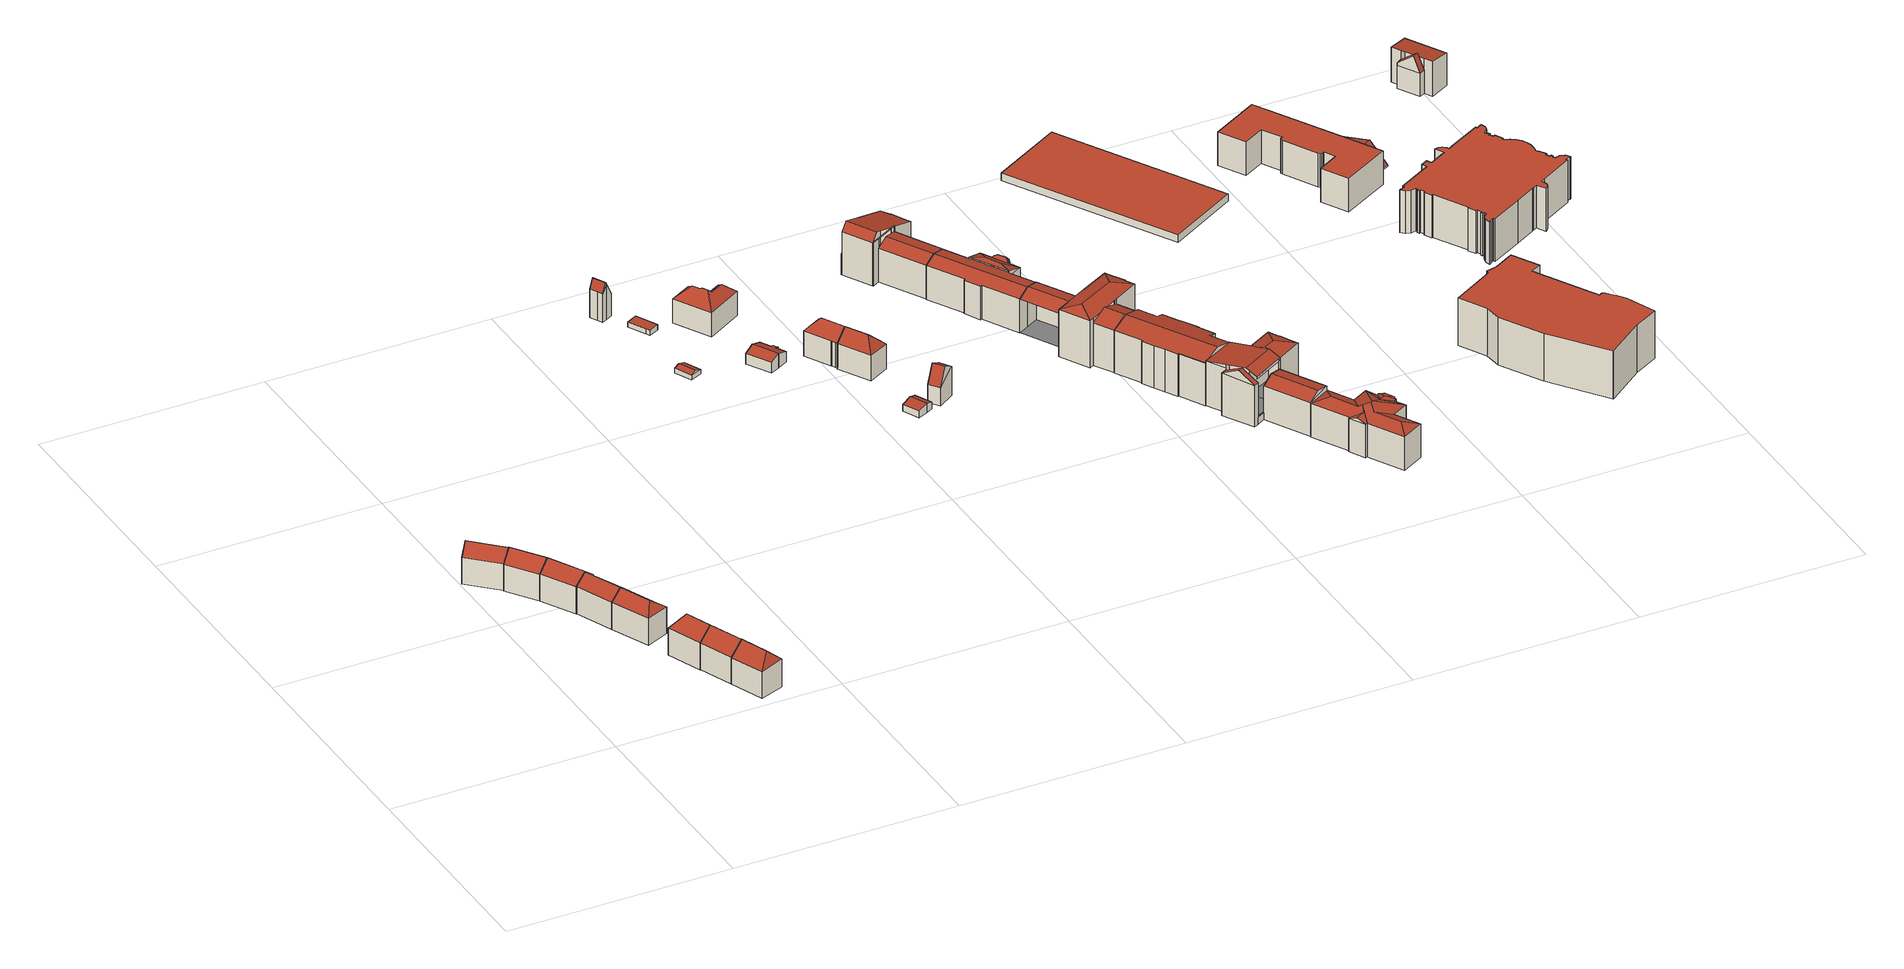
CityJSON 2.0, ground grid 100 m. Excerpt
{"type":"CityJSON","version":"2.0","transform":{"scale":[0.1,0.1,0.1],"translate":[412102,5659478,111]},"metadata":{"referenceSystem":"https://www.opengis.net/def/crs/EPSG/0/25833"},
"CityObjects":{
"building1":{"type":"Building","attributes":{"Dachtyp_tdc":"tdcGableRoof","Gemeindeschluessel":14612000,"Dachneigung":38.07,"QualitaetDacherkennung":66,"Geometrietyp2DReferenz":"3000","measuredHeight":16.8,"function":"31001_9998","roofType":"3100"},"geometry":[{"type":"Solid","lod":"2","boundaries":[[[[0,1,2,3]],[[1,4,5,2]],[[4,6,7,5]],[[6,8,9,7]],[[8,10,11,9]],[[10,12,13,11]],[[12,14,15,13]],[[14,0,3,15]],[[10,8,6,4,1,0]],[[0,14,12,10]],[[3,2,5,7,9,11,13,15]]]],"semantics":{"surfaces":[{"type":"WallSurface"},{"type":"RoofSurface"},{"type":"GroundSurface"}],"values":[[0,0,0,0,0,0,0,0,1,1,2]]}}]},
"building2":{"type":"Building","attributes":{"Dachtyp_tdc":"tdcFreeFormRoof","Gemeindeschluessel":14612000,"Dachneigung":38.39,"QualitaetDacherkennung":64,"Geometrietyp2DReferenz":"3000","measuredHeight":16.84,"function":"31001_9998","roofType":"5000"},"geometry":[{"type":"Solid","lod":"2","boundaries":[[[[16,17,18,19]],[[17,20,21,18]],[[20,22,23,21]],[[22,24,25,23]],[[24,26,27,25]],[[26,16,19,27]],[[26,28,29,16]],[[28,24,22,20,17,29]],[[17,16,29]],[[26,24,28]],[[19,18,21,23,25,27]]]],"semantics":{"surfaces":[{"type":"WallSurface"},{"type":"RoofSurface"},{"type":"GroundSurface"}],"values":[[0,0,0,0,0,0,1,1,0,0,2]]}}]},
"building3":{"type":"Building","attributes":{"Dachtyp_tdc":"tdcGableRoof","Gemeindeschluessel":14612000,"Dachneigung":37.03,"QualitaetDacherkennung":70,"Geometrietyp2DReferenz":"3000","measuredHeight":16.78,"function":"31001_9998","roofType":"3100"},"geometry":[{"type":"Solid","lod":"2","boundaries":[[[[30,24,25,31]],[[24,32,33,25]],[[32,34,35,33]],[[34,36,37,35]],[[36,38,39,37]],[[38,40,27,39]],[[40,30,31,27]],[[36,34,32,24,30]],[[30,40,38,36]],[[31,25,33,35,37,39,27]]]],"semantics":{"surfaces":[{"type":"WallSurface"},{"type":"RoofSurface"},{"type":"GroundSurface"}],"values":[[0,0,0,0,0,0,0,1,1,2]]}}]},
"building4":{"type":"Building","attributes":{"Dachtyp_tdc":"tdcGableRoof","Gemeindeschluessel":14612000,"Dachneigung":37.85,"QualitaetDacherkennung":76,"Geometrietyp2DReferenz":"3000","measuredHeight":16.78,"function":"31001_9998","roofType":"3100"},"geometry":[{"type":"Solid","lod":"2","boundaries":[[[[41,42,43,44]],[[42,45,46,43]],[[45,47,48,46]],[[47,49,50,48]],[[49,51,52,50]],[[51,53,54,52]],[[53,41,44,54]],[[49,47,45,42,41]],[[41,53,51,49]],[[44,43,46,48,50,52,54]]]],"semantics":{"surfaces":[{"type":"WallSurface"},{"type":"RoofSurface"},{"type":"GroundSurface"}],"values":[[0,0,0,0,0,0,0,1,1,2]]}}]},
"building5":{"type":"Building","attributes":{"Dachtyp_tdc":"tdcHipAndGableRoof","Gemeindeschluessel":14612000,"Dachneigung":38.3,"QualitaetDacherkennung":73,"Geometrietyp2DReferenz":"3000","measuredHeight":16.8,"function":"31001_9998","roofType":"5000"},"geometry":[{"type":"Solid","lod":"2","boundaries":[[[[47,55,56,48]],[[55,57,58,56]],[[57,59,60,58]],[[59,61,52,60]],[[61,62,63,52]],[[62,47,48,63]],[[59,57,64]],[[57,55,47,62,64]],[[62,61,59,64]],[[48,56,58,60,52,63]]]],"semantics":{"surfaces":[{"type":"WallSurface"},{"type":"RoofSurface"},{"type":"GroundSurface"}],"values":[[0,0,0,0,0,0,1,1,1,2]]}}]},
"building6":{"type":"Building","attributes":{"Dachtyp_tdc":"tdcHipAndGableRoof","Gemeindeschluessel":14612000,"Dachneigung":41.56,"QualitaetDacherkennung":77,"Geometrietyp2DReferenz":"3000","measuredHeight":17.99,"function":"31001_9998","roofType":"5000"},"geometry":[{"type":"Solid","lod":"2","boundaries":[[[[65,66,67,68]],[[66,69,70,67]],[[69,71,72,70]],[[71,65,68,72]],[[69,66,73]],[[65,71,74]],[[66,65,74,73]],[[71,69,73,74]],[[68,67,70,72]]]],"semantics":{"surfaces":[{"type":"WallSurface"},{"type":"RoofSurface"},{"type":"GroundSurface"}],"values":[[0,0,0,0,1,0,1,1,2]]}}]},
"building7":{"type":"Building","attributes":{"Dachtyp_tdc":"tdcFreeFormRoof","Gemeindeschluessel":14612000,"Dachneigung":41.28,"QualitaetDacherkennung":80,"Geometrietyp2DReferenz":"3000","measuredHeight":17.84,"function":"31001_9998","roofType":"5000"},"geometry":[{"type":"Solid","lod":"2","boundaries":[[[[75,65,76,77]],[[65,78,79,76]],[[78,80,81,79]],[[80,82,83,81]],[[82,84,85,83]],[[84,86,87,85]],[[86,75,77,87]],[[88,86,84,82,80,78,89]],[[75,88,89,65]],[[78,65,89]],[[75,86,88]],[[77,76,79,81,83,85,87]]]],"semantics":{"surfaces":[{"type":"WallSurface"},{"type":"RoofSurface"},{"type":"GroundSurface"}],"values":[[0,0,0,0,0,0,0,1,1,0,0,2]]}}]},
"building8":{"type":"Building","attributes":{"Dachtyp_tdc":"tdcHipAndGableRoof","Gemeindeschluessel":14612000,"Dachneigung":42.47,"QualitaetDacherkennung":83,"Geometrietyp2DReferenz":"3000","measuredHeight":17.9,"function":"31001_9998","roofType":"5000"},"geometry":[{"type":"Solid","lod":"2","boundaries":[[[[90,91,92,87]],[[91,93,94,92]],[[93,95,77,94]],[[95,90,87,77]],[[93,91,96]],[[90,95,97]],[[91,90,97,96]],[[95,93,96,97]],[[87,92,94,77]]]],"semantics":{"surfaces":[{"type":"WallSurface"},{"type":"RoofSurface"},{"type":"GroundSurface"}],"values":[[0,0,0,0,1,0,1,1,2]]}}]},
"building9":{"type":"Building","attributes":{"Dachtyp_tdc":"tdcGableRoof","Gemeindeschluessel":14612000,"Dachneigung":18.82,"QualitaetDacherkennung":60,"Geometrietyp2DReferenz":"3000","measuredHeight":3.05,"function":"31001_9998","roofType":"3100"},"geometry":[{"type":"Solid","lod":"2","boundaries":[[[[98,99,100,101]],[[99,102,103,100]],[[102,104,105,103]],[[104,98,101,105]],[[102,99,106]],[[98,104,107]],[[99,98,107,106]],[[104,102,106,107]],[[101,100,103,105]]]],"semantics":{"surfaces":[{"type":"WallSurface"},{"type":"RoofSurface"},{"type":"GroundSurface"}],"values":[[0,0,0,0,0,0,1,1,2]]}}]},
"building10":{"type":"Building","attributes":{"Dachtyp_tdc":"tdcFreeFormRoof","Gemeindeschluessel":14612000,"Dachneigung":61.51,"QualitaetDacherkennung":2,"Geometrietyp2DReferenz":"3000","measuredHeight":17.49,"function":"31001_9998","roofType":"5000"},"geometry":[{"type":"Solid","lod":"2","boundaries":[[[[108,109,110,111]],[[109,112,113,110]],[[112,114,115,113]],[[114,116,117,115]],[[116,118,119,117]],[[118,120,121,119]],[[120,108,111,121]],[[120,118,116,114,122,123]],[[109,108,123,122,112]],[[114,112,122]],[[108,120,123]],[[111,110,113,115,117,119,121]]]],"semantics":{"surfaces":[{"type":"WallSurface"},{"type":"RoofSurface"},{"type":"GroundSurface"}],"values":[[0,0,0,0,0,0,0,1,1,0,0,2]]}}]},
"building11":{"type":"Building","attributes":{"Dachtyp_tdc":"tdcPolyFlatRoof","Gemeindeschluessel":14612000,"Dachneigung":2.69,"QualitaetDacherkennung":69,"Geometrietyp2DReferenz":"3000","measuredHeight":2.58,"function":"31001_9998","roofType":"2100"},"geometry":[{"type":"Solid","lod":"2","boundaries":[[[[124,125,126,127]],[[125,128,129,126]],[[128,130,131,129]],[[128,125,124,132,130]],[[131,133,127,126,129]],[[130,132,133,131]],[[132,124,127,133]]]],"semantics":{"surfaces":[{"type":"WallSurface"},{"type":"RoofSurface"},{"type":"GroundSurface"}],"values":[[0,0,0,1,2,0,0]]}}]},
"building12":{"type":"Building","attributes":{"Dachtyp_tdc":"tdcGableRoof","Gemeindeschluessel":14612000,"Dachneigung":19.4,"QualitaetDacherkennung":82,"Geometrietyp2DReferenz":"3000","measuredHeight":6.68,"function":"31001_9998","roofType":"3100"},"geometry":[{"type":"Solid","lod":"2","boundaries":[[[[134,135,136,137]],[[135,138,139,136]],[[138,140,141,139]],[[140,142,143,141]],[[142,144,145,143]],[[144,146,147,145]],[[146,148,149,147]],[[148,150,151,149]],[[150,152,153,151]],[[152,154,155,153]],[[154,156,157,155]],[[156,158,159,157]],[[158,134,137,159]],[[154,152,150,148]],[[148,146,144,142,140,138,135,134,158,156,154]],[[137,136,139,141,143,145,147,149,151,153,155,157,159]]]],"semantics":{"surfaces":[{"type":"WallSurface"},{"type":"RoofSurface"},{"type":"GroundSurface"}],"values":[[0,0,0,0,0,0,0,0,0,0,0,0,0,1,1,2]]}}]},
"building13":{"type":"Building","attributes":{"Dachtyp_tdc":"tdcFreeFormRoof","Gemeindeschluessel":14612000,"Dachneigung":42.94,"QualitaetDacherkennung":47,"Geometrietyp2DReferenz":"3000","measuredHeight":16.67,"function":"31001_9998","roofType":"5000"},"geometry":[{"type":"Solid","lod":"2","boundaries":[[[[160,161,162,163]],[[161,164,165,162]],[[164,166,167,165]],[[166,168,169,167]],[[170,171,172,173,166,164]],[[174,175,170,164,161]],[[174,161,160]],[[176,174,160]],[[177,174,176]],[[174,177,175]],[[171,170,175,177,178]],[[172,171,178,179]],[[173,172,179,168]],[[173,168,166]],[[169,180,181,182,183,163,162,165,167]],[[168,179,180,169]],[[179,178,181,180]],[[178,177,182,181]],[[177,176,183,182]],[[176,160,163,183]]]],"semantics":{"surfaces":[{"type":"WallSurface"},{"type":"RoofSurface"},{"type":"GroundSurface"}],"values":[[0,0,0,0,1,1,1,1,1,1,1,1,1,1,2,0,0,0,0,0]]}}]},
"building14":{"type":"Building","attributes":{"Dachtyp_tdc":"tdcHipAndGableRoof","Gemeindeschluessel":14612000,"Dachneigung":43.86,"QualitaetDacherkennung":82,"Geometrietyp2DReferenz":"3000","measuredHeight":16.64,"function":"31001_9998","roofType":"5000"},"geometry":[{"type":"Solid","lod":"2","boundaries":[[[[184,185,186,187]],[[185,188,189,186]],[[188,190,191,189]],[[190,192,193,191]],[[192,194,195,193]],[[194,196,197,195]],[[196,198,199,197]],[[198,200,201,199]],[[200,202,203,201]],[[202,204,205,203]],[[204,206,207,205]],[[206,208,209,207]],[[208,184,187,209]],[[204,202,210]],[[202,200,198,196,194,192,210]],[[192,190,188,185,184,208,206,204,210]],[[187,186,189,191,193,195,197,199,201,203,205,207,209]]]],"semantics":{"surfaces":[{"type":"WallSurface"},{"type":"RoofSurface"},{"type":"GroundSurface"}],"values":[[0,0,0,0,0,0,0,0,0,0,0,0,0,1,1,1,2]]}}]},
"building15":{"type":"Building","attributes":{"Dachtyp_tdc":"tdcGableRoof","Gemeindeschluessel":14612000,"Dachneigung":11.48,"QualitaetDacherkennung":27,"Geometrietyp2DReferenz":"3000","measuredHeight":4.12,"function":"31001_9998","roofType":"3100"},"geometry":[{"type":"Solid","lod":"2","boundaries":[[[[211,212,213,214]],[[212,215,216,213]],[[215,217,218,216]],[[217,219,220,218]],[[219,221,222,220]],[[221,223,224,222]],[[223,211,214,224]],[[219,217,215,212]],[[212,211,223,221,219]],[[214,213,216,218,220,222,224]]]],"semantics":{"surfaces":[{"type":"WallSurface"},{"type":"RoofSurface"},{"type":"GroundSurface"}],"values":[[0,0,0,0,0,0,0,1,1,2]]}}]},
"building16":{"type":"Building","attributes":{"Dachtyp_tdc":"tdcFreeFormRoof","Gemeindeschluessel":14612000,"Dachneigung":44.28,"QualitaetDacherkennung":82,"Geometrietyp2DReferenz":"3000","measuredHeight":16.99,"function":"31001_9998","roofType":"5000"},"geometry":[{"type":"Solid","lod":"2","boundaries":[[[[225,226,227,228]],[[226,229,230,227]],[[229,231,232,230]],[[231,194,233,232]],[[194,234,235,233]],[[234,236,237,235]],[[236,238,239,237]],[[238,240,241,239]],[[240,225,228,241]],[[229,242,243,231]],[[226,225,240,238,236,234,243,242]],[[231,243,234,194]],[[229,226,242]],[[228,227,230,232,233,235,237,239,241]]]],"semantics":{"surfaces":[{"type":"WallSurface"},{"type":"RoofSurface"},{"type":"GroundSurface"}],"values":[[0,0,0,0,0,0,0,0,0,1,1,1,0,2]]}}]},
"building17":{"type":"Building","attributes":{"Dachtyp_tdc":"tdcGableRoof","Gemeindeschluessel":14612000,"Dachneigung":66.26,"QualitaetDacherkennung":3,"Geometrietyp2DReferenz":"3000","measuredHeight":16.38,"function":"31001_9998","roofType":"3100"},"geometry":[{"type":"Solid","lod":"2","boundaries":[[[[244,245,246,247]],[[245,248,249,246]],[[248,250,251,249]],[[250,244,247,251]],[[248,245,252]],[[244,250,253]],[[245,244,253,252]],[[250,248,252,253]],[[247,246,249,251]]]],"semantics":{"surfaces":[{"type":"WallSurface"},{"type":"RoofSurface"},{"type":"GroundSurface"}],"values":[[0,0,0,0,0,0,1,1,2]]}}]},
"building18":{"type":"Building","attributes":{"Gemeindeschluessel":14612000,"Geometrietyp2DReferenz":"3000","function":"31001_9998","roofType":"9999"},"children":["building18-1","building18-2","building18-3","building18-4"]},
"building18-1":{"type":"BuildingPart","attributes":{"Dachtyp_tdc":"tdcGableRoof","Dachneigung":10.12,"QualitaetDacherkennung":74,"Geometrietyp2DReferenz":"3000","measuredHeight":18.39,"roofType":"3100"},"parents":["building18"],"geometry":[{"type":"MultiSurface","lod":"2","boundaries":[[[254,255,256,257]],[[255,258,259,256]],[[258,260,261,259]],[[258,255,262]],[[255,254,263,262]],[[260,258,262,263]],[[257,256,259,261]]],"semantics":{"surfaces":[{"type":"WallSurface"},{"type":"RoofSurface"},{"type":"GroundSurface"}],"values":[0,0,0,0,1,1,2]}}]},
"building18-2":{"type":"BuildingPart","attributes":{"Dachtyp_tdc":"tdcPolyFlatRoof","Dachneigung":0,"QualitaetDacherkennung":6,"Geometrietyp2DReferenz":"3000","measuredHeight":19.98,"roofType":"1000"},"parents":["building18"],"geometry":[{"type":"MultiSurface","lod":"2","boundaries":[[[264,265,254,257,266,267]],[[268,269,270,261,260]],[[269,271,272,273,270]],[[271,269,268,265,264,274,275,276]],[[266,257,261,270,273,277]]],"semantics":{"surfaces":[{"type":"WallSurface"},{"type":"RoofSurface"},{"type":"GroundSurface"}],"values":[0,0,0,1,2]}}]},
"building18-3":{"type":"BuildingPart","attributes":{"Dachtyp_tdc":"tdcGableRoof","Dachneigung":18.02,"QualitaetDacherkennung":17,"Geometrietyp2DReferenz":"3000","measuredHeight":23.43,"roofType":"3100"},"parents":["building18"],"geometry":[{"type":"MultiSurface","lod":"2","boundaries":[[[278,279,280,281,282]],[[279,283,284,280]],[[283,285,286,284]],[[285,287,288,286]],[[287,289,290,288]],[[289,291,292,290]],[[291,267,266,292]],[[272,293,294,295,273]],[[296,274,267,291,289,287,285,283,279,278,297]],[[297,293,272,276,296]],[[298,281,280,284,286,288,290,292,266,277,273,295]]],"semantics":{"surfaces":[{"type":"WallSurface"},{"type":"RoofSurface"},{"type":"GroundSurface"}],"values":[0,0,0,0,0,0,0,0,1,1,2]}}]},
"building18-4":{"type":"BuildingPart","attributes":{"Dachtyp_tdc":"tdcGableRoof","Dachneigung":30.24,"QualitaetDacherkennung":1,"Geometrietyp2DReferenz":"3000","measuredHeight":13.26,"roofType":"3100"},"parents":["building18"],"geometry":[{"type":"MultiSurface","lod":"2","boundaries":[[[294,299,300,295]],[[299,301,302,300]],[[301,282,281,302]],[[301,299,303]],[[299,294,304,305,303]],[[282,301,303,305]],[[295,300,302,281,298]]],"semantics":{"surfaces":[{"type":"WallSurface"},{"type":"RoofSurface"},{"type":"GroundSurface"}],"values":[0,0,0,0,1,1,2]}}]},
"building19":{"type":"Building","attributes":{"Gemeindeschluessel":14612000,"Geometrietyp2DReferenz":"3000","function":"31001_9998","roofType":"9999"},"children":["building19-1","building19-2","building19-3"]},
"building19-1":{"type":"BuildingPart","attributes":{"Dachtyp_tdc":"tdcFreeFormRoof","Dachneigung":47.97,"QualitaetDacherkennung":34,"Geometrietyp2DReferenz":"3000","measuredHeight":16.93,"roofType":"5000"},"parents":["building19"],"geometry":[{"type":"MultiSurface","lod":"2","boundaries":[[[306,307,308,309]],[[307,310,311,308]],[[310,312,313,311]],[[312,314,315,313]],[[314,316,317,315]],[[318,316,314]],[[319,318,314,312]],[[320,319,312,310]],[[321,320,310,307]],[[321,307,306]],[[318,319,320,321,306,316]],[[309,308,311,313,315,317]]],"semantics":{"surfaces":[{"type":"WallSurface"},{"type":"RoofSurface"},{"type":"GroundSurface"}],"values":[0,0,0,0,0,1,1,1,1,1,1,2]}}]},
"building19-2":{"type":"BuildingPart","attributes":{"Dachtyp_tdc":"tdcHipRoof","Dachneigung":27.82,"QualitaetDacherkennung":40,"Geometrietyp2DReferenz":"3000","measuredHeight":18.55,"roofType":"3200"},"parents":["building19"],"geometry":[{"type":"MultiSurface","lod":"2","boundaries":[[[322,317,316]],[[322,323,324,317]],[[323,325,326,324]],[[327,328,329,330]],[[328,331,309,329]],[[331,306,309]],[[332,323,333]],[[328,334,335]],[[331,328,335,333,323,322]],[[334,332,333,335]],[[327,336,334,328]],[[323,332,337,325]],[[317,324,326,330,329,309]]],"semantics":{"surfaces":[{"type":"WallSurface"},{"type":"RoofSurface"},{"type":"GroundSurface"}],"values":[0,0,0,0,0,0,1,1,1,1,0,0,2]}}]},
"building19-3":{"type":"BuildingPart","attributes":{"Dachtyp_tdc":"tdcGableRoof","Dachneigung":27.72,"QualitaetDacherkennung":65,"Geometrietyp2DReferenz":"3000","measuredHeight":18.53,"roofType":"3100"},"parents":["building19"],"geometry":[{"type":"MultiSurface","lod":"2","boundaries":[[[338,339,340,341]],[[339,342,343,340]],[[342,258,344,343]],[[258,345,346,344]],[[345,347,348,346]],[[347,336,330,348]],[[336,327,330]],[[337,349,350,326,325]],[[349,351,352,350]],[[351,353,354,352]],[[353,355,356,354]],[[355,357,358,356]],[[357,338,341,358]],[[353,351,349,337,336,347,345]],[[345,258,342,339,338,357,355,353]],[[341,340,343,344,346,348,330,326,350,352,354,356,358]]],"semantics":{"surfaces":[{"type":"WallSurface"},{"type":"RoofSurface"},{"type":"GroundSurface"}],"values":[0,0,0,0,0,0,0,0,0,0,0,0,0,1,1,2]}}]},
"building20":{"type":"Building","attributes":{"Gemeindeschluessel":14612000,"Geometrietyp2DReferenz":"3000","function":"31001_9998","roofType":"9999"},"children":["building20-1","building20-2","building20-3"]},
"building20-1":{"type":"BuildingPart","attributes":{"Dachtyp_tdc":"tdcGableRoof","Dachneigung":20.47,"QualitaetDacherkennung":88,"Geometrietyp2DReferenz":"3000","measuredHeight":22.76,"roofType":"3100"},"parents":["building20"],"geometry":[{"type":"MultiSurface","lod":"2","boundaries":[[[359,360,361,362]],[[360,363,364,361]],[[363,365,366,364]],[[363,360,367]],[[360,359,368,369,367]],[[365,363,367,369,370]],[[362,361,364,366]]],"semantics":{"surfaces":[{"type":"WallSurface"},{"type":"RoofSurface"},{"type":"GroundSurface"}],"values":[0,0,0,0,1,1,2]}}]},
"building20-2":{"type":"BuildingPart","attributes":{"Dachtyp_tdc":"tdcGableRoof","Dachneigung":10.03,"QualitaetDacherkennung":74,"Geometrietyp2DReferenz":"3000","measuredHeight":18.45,"roofType":"3100"},"parents":["building20"],"geometry":[{"type":"MultiSurface","lod":"2","boundaries":[[[371,372,373,374]],[[355,371,374,375]],[[371,355,376]],[[372,371,376,377]],[[355,378,377,376]],[[374,373,379,375]]],"semantics":{"surfaces":[{"type":"WallSurface"},{"type":"RoofSurface"},{"type":"GroundSurface"}],"values":[0,0,0,1,1,2]}}]},
"building20-3":{"type":"BuildingPart","attributes":{"Dachtyp_tdc":"tdcHipRoof","Dachneigung":18.83,"QualitaetDacherkennung":39,"Geometrietyp2DReferenz":"3000","measuredHeight":24.54,"roofType":"3200"},"parents":["building20"],"geometry":[{"type":"MultiSurface","lod":"2","boundaries":[[[380,381,382,373,372]],[[381,383,384,382]],[[383,385,386,384]],[[385,387,388,386]],[[387,389,390,388]],[[389,391,392,390]],[[391,393,394,392]],[[393,395,396,394]],[[395,397,359,362,396]],[[398,366,365]],[[398,399,400,366]],[[399,401,402,400]],[[401,403,379,402]],[[403,378,379]],[[401,399,404]],[[393,391,389,387,385,383,405]],[[399,398,370,368,397,395,393,405,404]],[[383,381,380,403,401,404,405]],[[373,382,384,386,388,390,392,394,396,362,366,400,402,379]]],"semantics":{"surfaces":[{"type":"WallSurface"},{"type":"RoofSurface"},{"type":"GroundSurface"}],"values":[0,0,0,0,0,0,0,0,0,0,0,0,0,0,1,1,1,1,2]}}]},
"building21":{"type":"Building","attributes":{"Dachtyp_tdc":"tdcFreeFormRoof","Gemeindeschluessel":14612000,"Dachneigung":14.56,"QualitaetDacherkennung":50,"Geometrietyp2DReferenz":"3000","measuredHeight":22.77,"function":"31001_9998","roofType":"5000"},"geometry":[{"type":"Solid","lod":"2","boundaries":[[[[406,407,408,409]],[[407,410,411,408]],[[410,412,413,411]],[[412,414,415,413]],[[414,416,417,415]],[[416,418,419,417]],[[418,420,421,419]],[[420,422,423,421]],[[422,424,425,423]],[[424,426,427,425]],[[426,428,429,427]],[[428,430,431,429]],[[430,432,433,431]],[[432,434,435,433]],[[434,436,437,435]],[[436,438,439,437]],[[438,440,441,439]],[[440,442,443,441]],[[442,360,444,443]],[[360,406,409,444]],[[445,363,446,438,436,434,432,447,448,449]],[[449,450,451,452,453,418,416,414,412,454,455,456,457,445]],[[442,363,445,457,360]],[[360,457,456,406]],[[406,456,455,407]],[[407,455,454,410]],[[410,454,412]],[[418,453,420]],[[420,453,452,422]],[[422,452,451,424]],[[424,451,450,426]],[[426,450,449,448,428]],[[428,448,447,430]],[[430,447,432]],[[440,446,363,442]],[[438,446,440]],[[409,408,411,413,415,417,419,421,423,425,427,429,431,433,435,437,439,441,443,444]]]],"semantics":{"surfaces":[{"type":"WallSurface"},{"type":"RoofSurface"},{"type":"GroundSurface"}],"values":[[0,0,0,0,0,0,0,0,0,0,0,0,0,0,0,0,0,0,0,0,1,1,0,0,0,0,0,0,0,0,0,0,0,0,0,0,2]]}}]},
"building22":{"type":"Building","attributes":{"Gemeindeschluessel":14612000,"Geometrietyp2DReferenz":"3000","function":"31001_9998","roofType":"9999"},"children":["building22-1","building22-2","building22-3","building22-4","building22-5"]},
"building22-1":{"type":"BuildingPart","attributes":{"Dachtyp_tdc":"tdcGableRoof","Dachneigung":27.42,"QualitaetDacherkennung":75,"Geometrietyp2DReferenz":"3000","measuredHeight":18.46,"roofType":"3100"},"parents":["building22"],"geometry":[{"type":"MultiSurface","lod":"2","boundaries":[[[458,459,460,461,462]],[[459,463,464,460]],[[463,465,466,467,464]],[[463,459,468]],[[458,465,469]],[[459,458,469,468]],[[465,463,468,469]],[[461,460,464,467]]],"semantics":{"surfaces":[{"type":"WallSurface"},{"type":"RoofSurface"},{"type":"GroundSurface"}],"values":[0,0,0,0,0,1,1,2]}}]},
"building22-2":{"type":"BuildingPart","attributes":{"Dachtyp_tdc":"tdcGableRoof","Dachneigung":10.06,"QualitaetDacherkennung":16,"Geometrietyp2DReferenz":"3000","measuredHeight":24.23,"roofType":"3100"},"parents":["building22"],"geometry":[{"type":"MultiSurface","lod":"2","boundaries":[[[470,471,472,473,474]],[[471,475,476,472]],[[475,477,478,476]],[[479,480,481,482,483]],[[484,485,486,487,488,489]],[[471,490,488,487,491,492,493,494,475]],[[475,494,495,477]],[[470,490,471]],[[480,484,489,496]],[[479,485,484,480]],[[482,497,473,472,476,478,498,483]]],"semantics":{"surfaces":[{"type":"WallSurface"},{"type":"RoofSurface"},{"type":"GroundSurface"}],"values":[0,0,0,0,1,1,0,0,0,0,2]}}]},
"building22-3":{"type":"BuildingPart","attributes":{"Dachtyp_tdc":"tdcHipAndGableRoof","Dachneigung":19.08,"QualitaetDacherkennung":42,"Geometrietyp2DReferenz":"3000","measuredHeight":24.57,"roofType":"5000"},"parents":["building22"],"geometry":[{"type":"MultiSurface","lod":"2","boundaries":[[[495,499,500,478,477]],[[499,501,502,500]],[[501,503,504,502]],[[503,505,506,504]],[[505,507,508,506]],[[507,509,510,508]],[[509,485,479,483,510]],[[509,507,505,503,501,499,511]],[[499,495,493,512,511]],[[512,491,486,485,509,511]],[[478,500,502,504,506,508,510,483,498]]],"semantics":{"surfaces":[{"type":"WallSurface"},{"type":"RoofSurface"},{"type":"GroundSurface"}],"values":[0,0,0,0,0,0,0,1,1,1,2]}}]},
"building22-4":{"type":"BuildingPart","attributes":{"Dachtyp_tdc":"tdcPolyFlatRoof","Dachneigung":0,"QualitaetDacherkennung":0,"Geometrietyp2DReferenz":"3000","measuredHeight":3.12,"roofType":"9999"},"parents":["building22"],"geometry":[{"type":"MultiSurface","lod":"2","boundaries":[[[513,514,466,462,481]],[[481,462,461,482]],[[466,514,515,467]],[[482,461,467,515,497]],[[467,461,462,466]],[[497,515,514,513]],[[482,497,513,481]]],"semantics":{"surfaces":[{"type":"RoofSurface"},{"type":"WallSurface"},{"type":"GroundSurface"},{"type":"ClosureSurface","isClosure":"1","QuelleClosure":"LoD1Solid"}],"values":[0,1,1,2,3,3,3]}}]},
"building22-5":{"type":"BuildingPart","attributes":{"Dachtyp_tdc":"tdcGableRoof","Dachneigung":30.93,"QualitaetDacherkennung":20,"Geometrietyp2DReferenz":"3000","measuredHeight":23.69,"roofType":"3100"},"parents":["building22"],"geometry":[{"type":"MultiSurface","lod":"2","boundaries":[[[516,517,518,515,514]],[[517,519,520,518]],[[519,474,473,520]],[[519,517,521]],[[517,516,522,523,524,521]],[[474,519,521,524,525]],[[515,518,520,473,497]]],"semantics":{"surfaces":[{"type":"WallSurface"},{"type":"RoofSurface"},{"type":"GroundSurface"}],"values":[0,0,0,0,1,1,2]}}]},
"building23":{"type":"Building","attributes":{"Dachtyp_tdc":"tdcFreeFormRoof","Gemeindeschluessel":14612000,"Dachneigung":20.79,"QualitaetDacherkennung":9,"Geometrietyp2DReferenz":"3000","measuredHeight":19.04,"function":"31001_9998","roofType":"5000"},"geometry":[{"type":"Solid","lod":"2","boundaries":[[[[526,527,528,529,530]],[[531,530,532]],[[531,526,530]],[[526,531,533]],[[534,533,531]],[[535,536,531,532,537]],[[535,537,538]],[[539,536,535,538,540]],[[539,540,541]],[[531,536,539,541,534]],[[542,543,544,527,526,533,545]],[[546,542,545,547]],[[546,547,548]],[[549,550,551,552,553,554,555,556,557,558,559,560,561,562,563,564,565,566]],[[547,545,550,549]],[[545,533,551,550]],[[533,534,552,551]],[[534,541,553,552]],[[541,540,554,553]],[[540,538,555,554]],[[538,537,556,555]],[[537,532,557,556]],[[532,530,558,557]],[[530,529,559,558]],[[529,567,560,559]],[[567,568,561,560]],[[569,570,563,562]],[[568,569,562,561]],[[570,571,564,563]],[[571,572,565,564]],[[572,548,566,565]],[[548,547,549,566]],[[573,543,542,546,548,572]],[[574,573,572,571]],[[574,571,570]],[[544,543,573,574,570,569]],[[575,528,527,544,569,568]],[[575,568,567]],[[528,575,567,529]]]],"semantics":{"surfaces":[{"type":"RoofSurface"},{"type":"GroundSurface"},{"type":"WallSurface"}],"values":[[0,0,0,0,0,0,0,0,0,0,0,0,0,1,2,2,2,2,2,2,2,2,2,2,2,2,2,2,2,2,2,2,0,0,2,0,0,0,0]]}}]},
"building24":{"type":"Building","attributes":{"Dachtyp_tdc":"tdcPolyFlatRoof","Gemeindeschluessel":14612000,"Dachneigung":0,"QualitaetDacherkennung":93,"Geometrietyp2DReferenz":"3000","measuredHeight":3.33,"function":"31001_2461","roofType":"1000"},"geometry":[{"type":"Solid","lod":"2","boundaries":[[[[576,577,578,579]],[[577,580,581,578]],[[580,582,583,581]],[[582,576,579,583]],[[582,580,577,576]],[[579,578,581,583]]]],"semantics":{"surfaces":[{"type":"WallSurface"},{"type":"RoofSurface"},{"type":"GroundSurface"}],"values":[[0,0,0,0,1,2]]}}]},
"building25":{"type":"Building","attributes":{"Dachtyp_tdc":"tdcPolyFlatRoof","Gemeindeschluessel":14612000,"Dachneigung":0,"QualitaetDacherkennung":42,"Geometrietyp2DReferenz":"3000","measuredHeight":22.05,"function":"31001_3010","roofType":"1000"},"geometry":[{"type":"Solid","lod":"2","boundaries":[[[[584,585,586,587]],[[585,588,589,586]],[[588,590,591,589]],[[590,592,593,591]],[[592,594,595,593]],[[594,596,597,595]],[[596,598,599,597]],[[598,600,601,599]],[[600,602,603,601]],[[602,604,605,603]],[[604,606,607,605]],[[606,608,609,607]],[[608,610,611,609]],[[608,606,604,602,600,598,596,594,592,590,588,585,584,612,613,614,615,616,617,618,619,620,621,610]],[[611,622,623,624,625,626,627,628,629,630,631,587,586,589,591,593,595,597,599,601,603,605,607,609]],[[610,621,622,611]],[[621,620,623,622]],[[620,619,624,623]],[[619,618,625,624]],[[618,617,626,625]],[[617,616,627,626]],[[616,615,628,627]],[[615,614,629,628]],[[614,613,630,629]],[[613,612,631,630]],[[612,584,587,631]]]],"semantics":{"surfaces":[{"type":"WallSurface"},{"type":"RoofSurface"},{"type":"GroundSurface"}],"values":[[0,0,0,0,0,0,0,0,0,0,0,0,0,1,2,0,0,0,0,0,0,0,0,0,0,0]]}}]},
"building26":{"type":"Building","attributes":{"Dachtyp_tdc":"tdcPolyFlatRoof","Gemeindeschluessel":14612000,"Dachneigung":0,"QualitaetDacherkennung":70,"Geometrietyp2DReferenz":"3000","measuredHeight":15.66,"function":"31001_9998","roofType":"1000"},"geometry":[{"type":"Solid","lod":"2","boundaries":[[[[632,633,634,635]],[[633,636,637,634]],[[636,638,639,637]],[[638,640,641,639]],[[640,642,643,641]],[[642,644,645,643]],[[644,646,647,645]],[[646,648,649,647]],[[648,650,651,649]],[[650,652,653,651]],[[652,654,655,653]],[[654,656,657,655]],[[656,658,659,657]],[[658,660,661,659]],[[660,662,663,661]],[[662,664,665,663]],[[664,666,667,665]],[[666,668,669,667]],[[668,670,671,669]],[[670,632,635,671]],[[670,668,666,664,662,660,658,656,654,652,650,648,646,644,642,640,638,636,633,632]],[[635,634,637,639,641,643,645,647,649,651,653,655,657,659,661,663,665,667,669,671]]]],"semantics":{"surfaces":[{"type":"WallSurface"},{"type":"RoofSurface"},{"type":"GroundSurface"}],"values":[[0,0,0,0,0,0,0,0,0,0,0,0,0,0,0,0,0,0,0,0,1,2]]}}]},
"building27":{"type":"Building","attributes":{"Dachtyp_tdc":"tdcPolyFlatRoof","Gemeindeschluessel":14612000,"Dachneigung":0,"QualitaetDacherkennung":80,"Geometrietyp2DReferenz":"3000","measuredHeight":4.74,"function":"31001_9998","roofType":"1000"},"geometry":[{"type":"Solid","lod":"2","boundaries":[[[[672,673,674,675]],[[673,676,677,674]],[[676,678,679,677]],[[678,680,681,679]],[[680,682,683,681]],[[682,684,685,683]],[[684,686,687,685]],[[686,672,675,687]],[[686,684,682,680,678,676,673,672]],[[675,674,677,679,681,683,685,687]]]],"semantics":{"surfaces":[{"type":"WallSurface"},{"type":"RoofSurface"},{"type":"GroundSurface"}],"values":[[0,0,0,0,0,0,0,0,1,2]]}}]},
"building28":{"type":"Building","attributes":{"Dachtyp_tdc":"tdcGableRoof","Gemeindeschluessel":14612000,"Dachneigung":12.27,"QualitaetDacherkennung":5,"Geometrietyp2DReferenz":"3000","measuredHeight":9.24,"function":"31001_9998","roofType":"3100"},"geometry":[{"type":"Solid","lod":"2","boundaries":[[[[688,689,690,691]],[[689,692,693,690]],[[692,694,695,693]],[[694,688,691,695]],[[692,689,696]],[[688,694,697]],[[689,688,697,696]],[[694,692,696,697]],[[691,690,693,695]]]],"semantics":{"surfaces":[{"type":"WallSurface"},{"type":"RoofSurface"},{"type":"GroundSurface"}],"values":[[0,0,0,0,0,0,1,1,2]]}}]},
"building29":{"type":"Building","attributes":{"name":"Sächsische Landesärztekammer","Dachtyp_tdc":"tdcPolyFlatRoof","Gemeindeschluessel":14612000,"Dachneigung":0,"QualitaetDacherkennung":25,"Geometrietyp2DReferenz":"3000","measuredHeight":19.79,"function":"31001_3010","roofType":"1000"},"geometry":[{"type":"Solid","lod":"2","boundaries":[[[[698,699,700,701]],[[699,702,703,700]],[[702,704,705,703]],[[704,706,707,705]],[[706,708,709,707]],[[708,710,711,709]],[[710,712,713,711]],[[712,714,715,713]],[[714,716,717,715]],[[718,719,720,721]],[[719,722,723,720]],[[722,724,725,723]],[[724,726,727,725]],[[726,728,729,727]],[[728,730,731,729]],[[730,732,733,731]],[[732,734,735,733]],[[734,736,737,735]],[[736,738,739,737]],[[738,740,741,739]],[[740,742,743,741]],[[742,744,745,743]],[[744,746,747,745]],[[746,748,749,747]],[[748,750,751,749]],[[750,752,753,751]],[[752,754,755,753]],[[754,756,757,755]],[[756,758,759,757]],[[758,760,761,759]],[[760,762,763,761]],[[716,764,765,717]],[[764,718,721,765]],[[762,766,767,763]],[[766,768,769,767]],[[768,770,771,769]],[[770,772,773,771]],[[772,774,775,773]],[[774,776,777,775]],[[776,778,779,777]],[[778,780,781,779]],[[780,782,783,781]],[[782,784,785,783]],[[784,786,787,785]],[[786,788,789,787]],[[788,790,791,789]],[[790,792,793,791]],[[792,794,795,793]],[[794,796,797,795]],[[796,798,799,797]],[[798,800,801,799]],[[800,802,803,801]],[[802,804,805,803]],[[804,806,807,805]],[[806,808,809,807]],[[808,810,811,809]],[[810,812,813,811]],[[812,814,815,813]],[[814,816,817,815]],[[816,818,819,817]],[[818,820,821,819]],[[820,822,823,821]],[[822,824,825,823]],[[824,826,827,825]],[[826,828,829,827]],[[828,830,831,829]],[[830,832,833,831]],[[832,834,835,833]],[[834,836,837,835]],[[836,838,839,837]],[[838,840,841,839]],[[840,842,843,841]],[[842,844,845,843]],[[844,846,847,845]],[[846,848,849,847]],[[848,850,851,849]],[[850,852,853,851]],[[852,854,855,853]],[[854,856,857,855]],[[856,858,859,857]],[[858,860,861,859]],[[860,862,863,861]],[[862,864,865,863]],[[864,866,867,865]],[[866,868,869,867]],[[868,870,871,869]],[[872,873,874,875]],[[873,876,877,874]],[[876,878,879,877]],[[878,880,881,879]],[[880,882,883,881]],[[882,884,885,883]],[[884,886,887,885]],[[886,888,889,887]],[[888,890,891,889]],[[890,892,893,891]],[[892,894,895,893]],[[894,896,897,895]],[[896,698,701,897]],[[896,894,892,890,888,886,884,882,880,878,876,873,872,870,868,866,864,862,860,858,856,854,852,850,848,846,844,842,840,838,836,834,832,830,828,826,824,822,820,818,816,814,812,810,808,806,804,802,800,798,796,794,792,790,788,786,784,782,780,778,776,774,772,770,768,766,762,760,758,756,754,752,750,748,746,744,742,740,738,736,734,732,730,728,726,724,722,719,718,764,716,714,712,710,708,706,704,702,699,698]],[[701,700,703,705,707,709,711,713,715,717,765,721,720,723,725,727,729,731,733,735,737,739,741,743,745,747,749,751,753,755,757,759,761,763,767,769,771,773,775,777,779,781,783,785,787,789,791,793,795,797,799,801,803,805,807,809,811,813,815,817,819,821,823,825,827,829,831,833,835,837,839,841,843,845,847,849,851,853,855,857,859,861,863,865,867,869,871,875,874,877,879,881,883,885,887,889,891,893,895,897]],[[870,872,875,871]]]],"semantics":{"surfaces":[{"type":"WallSurface"},{"type":"RoofSurface"},{"type":"GroundSurface"}],"values":[[0,0,0,0,0,0,0,0,0,0,0,0,0,0,0,0,0,0,0,0,0,0,0,0,0,0,0,0,0,0,0,0,0,0,0,0,0,0,0,0,0,0,0,0,0,0,0,0,0,0,0,0,0,0,0,0,0,0,0,0,0,0,0,0,0,0,0,0,0,0,0,0,0,0,0,0,0,0,0,0,0,0,0,0,0,0,0,0,0,0,0,0,0,0,0,0,0,0,0,1,2,0]]}}]},
"building30":{"type":"Building","attributes":{"Gemeindeschluessel":14612000,"Geometrietyp2DReferenz":"3000","function":"31001_9998","roofType":"9999"},"children":["building30-1","building30-2"]},
"building30-1":{"type":"BuildingPart","attributes":{"Dachtyp_tdc":"tdcGableRoof","Dachneigung":36.59,"QualitaetDacherkennung":6,"Geometrietyp2DReferenz":"3000","measuredHeight":17.6,"roofType":"3100"},"parents":["building30"],"geometry":[{"type":"MultiSurface","lod":"2","boundaries":[[[898,899,900,901]],[[899,902,903,900]],[[904,898,901,905]],[[904,906,907,908,909]],[[910,908,907,911,912]],[[899,910,912,902]],[[898,909,908,910,899]],[[904,909,898]],[[901,900,903,905]]],"semantics":{"surfaces":[{"type":"WallSurface"},{"type":"RoofSurface"},{"type":"GroundSurface"}],"values":[0,0,0,1,1,0,0,0,2]}}]},
"building30-2":{"type":"BuildingPart","attributes":{"Dachtyp_tdc":"tdcPolyFlatRoof","Dachneigung":7.14,"QualitaetDacherkennung":77,"Geometrietyp2DReferenz":"3000","measuredHeight":16.22,"roofType":"2100"},"parents":["building30"],"geometry":[{"type":"MultiSurface","lod":"2","boundaries":[[[913,914,915,916]],[[914,917,905,915]],[[917,904,905]],[[918,903,902,912]],[[918,919,920,903]],[[919,921,922,920]],[[921,913,916,922]],[[921,919,918,911,906,917,914,913]],[[916,915,905,903,920,922]]],"semantics":{"surfaces":[{"type":"WallSurface"},{"type":"RoofSurface"},{"type":"GroundSurface"}],"values":[0,0,0,0,0,0,0,1,2]}}]}
},
"vertices":[
[45,1374,178],[81,1416,134],[81,1416,10],[45,1374,10],[140,1361,133],[140,1361,10],[203,1300,134],[203,1300,10],[214,1287,135],[214,1287,10],[173,1250,178],[173,1250,10],[132,1214,135],[132,1214,10],[9,1331,134],[9,1331,10],
[132,1214,132],[214,1287,139],[214,1287,9],[132,1214,9],[258,1233,135],[258,1233,9],[309,1163,135],[309,1163,9],[320,1143,137],[320,1143,9],[225,1084,132],[225,1084,9],[274,1115,178],[175,1252,178],
[275,1115,177],[275,1115,9],[398,998,137],[398,998,9],[407,978,138],[407,978,9],[360,957,177],[360,957,9],[309,934,134],[309,934,9],[225,1084,133],
[357,955,177],[407,978,134],[407,978,10],[357,955,10],[471,838,133],[471,838,10],[482,814,133],[482,814,10],[429,791,177],[429,791,10],[379,769,135],[379,769,10],[309,934,136],[309,934,10],
[537,688,133],[537,688,10],[556,642,134],[556,642,10],[455,598,134],[455,598,10],[379,769,134],[430,791,178],[430,791,10],[489,654,178],
[550,342,139],[489,496,139],[489,496,13],[550,342,13],[598,539,143],[598,539,13],[658,387,142],[658,387,13],[561,479,193],[605,365,193],
[609,192,138],[550,342,14],[609,192,14],[658,387,143],[658,387,14],[682,326,144],[682,326,14],[683,323,144],[683,323,14],[690,308,144],[690,308,14],[719,237,144],[719,237,14],[667,215,193],[606,365,193],
[719,237,143],[776,84,144],[776,84,14],[669,43,137],[669,43,14],[609,192,136],[715,93,193],[668,216,193],
[1338,1944,246],[1303,2021,246],[1303,2021,224],[1338,1944,224],[1358,2045,244],[1358,2045,224],[1392,1968,243],[1392,1968,224],[1328,2032,255],[1362,1955,255],
[1197,2429,390],[1185,2451,391],[1185,2451,259],[1197,2429,259],[1168,2484,391],[1168,2484,259],[1213,2508,374],[1213,2508,259],[1218,2510,365],[1218,2510,259],[1247,2455,365],[1247,2455,259],[1220,2441,421],[1220,2441,259],[1185,2493,434],[1214,2438,434],
[1313,2372,288],[1360,2277,288],[1360,2277,262],[1313,2372,262],[1315,2254,285],[1315,2254,262],[1307,2272,285],[1307,2272,262],[1267,2350,285],[1267,2350,262],
[1671,1911,304],[1687,1920,297],[1687,1920,256],[1671,1911,256],[1692,1910,297],[1692,1910,256],[1698,1900,297],[1698,1900,256],[1682,1891,304],[1682,1891,256],[1706,1848,304],[1706,1848,256],[1662,1824,321],[1662,1824,256],[1659,1822,323],[1659,1822,256],[1618,1800,306],[1618,1800,256],[1558,1907,305],[1558,1907,256],[1599,1930,323],[1599,1930,256],[1602,1932,321],[1602,1932,256],[1646,1956,304],[1646,1956,256],
[1640,2300,377],[1684,2222,377],[1684,2222,265],[1640,2300,265],[1524,2131,377],[1524,2131,265],[1434,2292,377],[1434,2292,265],[1530,2345,377],[1530,2345,265],[1547,2211,431],[1534,2232,431],[1530,2234,428],[1509,2270,428],[1623,2239,419],[1564,2206,420],[1594,2275,377],[1581,2268,377],[1557,2312,377],[1551,2309,377],[1551,2309,265],[1557,2312,265],[1581,2268,265],[1594,2275,265],
[1931,1796,375],[1926,1794,381],[1926,1794,265],[1931,1796,265],[1949,1752,381],[1949,1752,265],[1904,1728,430],[1904,1728,265],[1902,1727,432],[1902,1727,265],[1857,1702,380],[1857,1702,265],[1853,1709,380],[1853,1709,265],[1845,1724,380],[1845,1724,265],[1843,1728,380],[1843,1728,265],[1780,1842,380],[1780,1842,265],[1872,1892,381],[1872,1892,265],[1910,1823,381],[1910,1823,265],[1915,1826,375],[1915,1826,265],[1848,1825,432],
[2064,1299,276],[2037,1285,285],[2037,1285,243],[2064,1299,243],[1992,1263,274],[1992,1263,243],[1956,1336,274],[1956,1336,243],[2000,1358,285],[2000,1358,243],[2025,1371,276],[2025,1371,243],[2028,1372,276],[2028,1372,243],
[1991,1686,375],[1987,1684,380],[1987,1684,261],[1991,1686,261],[2026,1613,375],[2026,1613,261],[1934,1563,380],[1934,1563,261],[1857,1702,261],[1904,1728,431],[1904,1728,261],[1949,1752,380],[1949,1752,261],[1972,1710,381],[1972,1710,261],[1977,1713,375],[1977,1713,261],[2024,1617,380],[1956,1632,431],
[2104,1296,331],[2071,1344,330],[2071,1344,246],[2104,1296,246],[2145,1395,380],[2145,1395,246],[2178,1347,380],[2178,1347,246],[2100,1364,410],[2133,1316,410],
[2380,2225,451],[2489,2028,451],[2489,2028,278],[2380,2225,278],[2388,1972,434],[2388,1972,278],[2279,2169,434],[2279,2169,278],[2435,1998,462],[2326,2195,462],
[2378,2228,478],[2380,2225,478],[2378,2228,278],[2378,2228,473],[2279,2169,478],[2248,2151,478],[2248,2151,278],[2246,2155,478],[2246,2155,477],[2246,2155,278],[2364,2220,478],[2272,2169,478],[2247,2155,478],[2272,2169,278],
[2275,2334,485],[2411,2409,435],[2411,2409,278],[2275,2334,278],[2275,2334,370],[2435,2368,435],[2435,2368,278],[2439,2370,433],[2439,2370,278],[2462,2328,433],[2462,2328,278],[2458,2326,435],[2458,2326,278],[2481,2285,435],[2481,2285,278],[2176,2280,477],[2176,2280,375],[2176,2280,278],[2272,2169,513],[2202,2294,513],[2202,2294,278],
[2174,2284,375],[2174,2284,278],[2273,2339,370],[2273,2339,278],[2228,2314,411],[2202,2294,392],[2230,2310,411],
[2645,1910,432],[2653,1915,432],[2653,1915,277],[2645,1910,277],[2674,1911,432],[2674,1911,277],[2698,1869,432],[2698,1869,277],[2692,1846,432],[2692,1846,277],[2683,1841,432],[2683,1841,277],[2686,1851,440],[2684,1867,446],[2666,1899,446],[2654,1908,439],
[2683,1841,433],[2710,1793,433],[2710,1793,277],[2642,1754,433],[2642,1754,277],[2550,1919,433],[2619,1957,433],[2619,1957,277],[2550,1919,277],[2645,1910,433],[2642,1754,457],[2636,1812,463],[2550,1919,457],[2599,1878,463],[2550,1919,450],[2642,1754,450],
[2510,1741,431],[2472,1811,431],[2472,1811,277],[2510,1741,277],[2477,1814,434],[2477,1814,277],[2388,1972,277],[2436,1999,462],[2436,1999,277],[2489,2028,450],[2489,2028,277],[2641,1754,450],[2641,1754,277],[2704,1643,450],[2704,1643,277],[2650,1613,462],[2650,1613,277],[2602,1586,434],[2602,1586,277],[2515,1744,434],[2515,1744,277],
[2895,1325,473],[2942,1238,473],[2942,1238,278],[2895,1325,278],[2796,1157,475],[2796,1157,278],[2748,1242,474],[2748,1242,278],[2866,1196,506],[2838,1292,498],[2819,1282,506],[2800,1271,497],
[2704,1643,452],[2814,1446,452],[2814,1446,278],[2704,1643,278],[2602,1586,278],[2650,1613,463],[2759,1416,463],[2711,1389,433],[2711,1389,278],
[2814,1446,498],[2814,1445,498],[2814,1445,278],[2938,1513,498],[2938,1513,278],[2960,1472,498],[2960,1472,278],[2963,1474,497],[2963,1474,278],[2987,1432,497],[2987,1432,278],[2983,1430,498],[2983,1430,278],[3007,1388,498],[3007,1388,278],[2895,1324,498],[2895,1324,278],[2895,1325,498],[2748,1242,497],[2729,1231,497],[2729,1231,278],[2657,1360,497],[2657,1360,278],[2711,1389,497],[2737,1317,523],[2907,1411,523],
[2987,1158,473],[3018,1175,473],[3018,1175,277],[2987,1158,277],[3060,1099,473],[3060,1099,277],[3063,1101,473],[3063,1101,277],[3070,1089,473],[3070,1089,277],[3095,1045,473],[3095,1045,277],[3103,1030,473],[3103,1030,277],[3099,1027,473],[3099,1027,277],[3139,956,473],[3139,956,277],[3106,938,473],[3106,938,277],[3150,859,473],[3150,859,277],[3005,779,473],[3005,779,277],[2944,889,473],[2944,889,277],[2941,888,473],[2941,888,277],[2911,942,473],[2911,942,277],[2886,986,473],[2886,986,277],[2857,1038,473],[2857,1038,277],[2862,1041,473],[2862,1041,277],[2796,1157,473],[2796,1157,277],[2942,1238,277],[2869,1198,505],[2862,1041,475],[2944,889,475],[3005,779,475],[3079,820,505],[3150,859,484],[3106,938,484],[3139,956,474],[3099,1027,475],[3060,1099,474],[3018,1175,474],[2987,1158,484],[2942,1238,484],
[3260,641,451],[3368,446,451],[3368,446,278],[3260,641,278],[3260,641,309],[3267,389,433],[3267,389,278],[3160,583,434],[3160,583,309],[3160,583,278],[3315,416,462],[3208,611,462],
[3051,697,486],[3005,779,486],[3005,779,278],[3051,697,278],[3051,697,477],[3150,859,486],[3150,859,278],[3197,774,486],[3197,774,278],[3267,649,486],[3258,644,486],[3258,644,309],[3258,644,278],[3267,649,278],[3258,644,496],[3267,649,497],[3266,651,497],[3242,693,520],[3098,612,520],[3123,568,496],[3051,697,503],[3239,699,519],[3233,710,516],[3212,747,509],[3197,774,503],[3197,774,498],[3123,568,486],[3123,568,278],[3233,710,278],
[3310,837,498],[3310,837,278],[3335,792,498],[3335,792,278],[3339,794,496],[3339,794,278],[3360,755,495],[3360,755,278],[3356,753,497],[3356,753,278],[3379,712,497],[3379,712,278],[3282,738,523],[3233,710,523],
[3123,568,309],[3125,563,309],[3125,563,278],
[3125,563,469],[3104,551,469],[3104,551,278],[3028,685,477],[3028,685,278],[3067,617,514],[3123,568,472],[3112,588,486],[3088,629,514],[3060,681,486],
[3465,244,468],[3458,240,468],[3444,190,453],[3522,167,432],[3594,207,432],[3513,270,447],[3567,255,432],[3501,373,432],[3528,325,432],[3550,279,443],[3536,283,447],[3577,260,432],[3581,285,432],[3541,302,442],[3559,325,432],[3537,330,432],[3408,254,454],[3422,250,458],[3423,250,458],[3431,334,432],[3346,366,454],[3368,446,432],[3267,389,432],[3368,446,277],[3431,334,277],[3501,373,277],[3528,325,277],[3537,330,277],[3559,325,277],[3581,285,277],[3577,260,277],[3567,255,277],[3594,207,277],[3522,167,277],[3582,57,277],[3481,1,277],[3396,157,277],[3389,153,277],[3350,224,277],[3356,228,277],[3267,389,277],[3582,57,432],[3481,1,432],[3396,157,432],[3389,153,432],[3350,224,432],[3356,228,432],[3411,212,447],[3369,189,447],[3504,80,453],
[3762,2052,321],[3449,1875,321],[3449,1875,287],[3762,2052,287],[3041,2596,321],[3041,2596,287],[3354,2773,321],[3354,2773,287],
[4254,308,515],[4149,495,515],[4149,495,294],[4254,308,294],[4141,572,515],[4141,572,294],[4074,692,515],[4074,692,294],[4075,694,515],[4075,694,294],[4262,801,515],[4262,801,294],[4263,815,515],[4263,815,294],[4315,828,515],[4315,828,294],[4401,877,515],[4401,877,294],[4403,876,515],[4403,876,294],[4468,760,515],[4468,760,294],[4467,758,515],[4467,758,294],[4423,733,515],[4423,733,294],[4578,456,515],[4578,456,294],[4437,68,515],[4439,67,515],[4608,196,515],[4716,256,515],[4662,384,515],[4649,404,515],[4634,424,515],[4618,442,515],[4601,460,515],[4592,467,515],[4592,467,294],[4601,460,294],[4618,442,294],[4634,424,294],[4649,404,294],[4662,384,294],[4716,256,294],[4608,196,294],[4439,67,294],[4437,68,294],
[4355,1879,446],[4144,1761,446],[4144,1761,290],[4355,1879,290],[4079,1877,446],[4079,1877,290],[4171,1929,446],[4171,1929,290],[4145,1976,446],[4145,1976,290],[4139,1973,446],[4139,1973,290],[4132,1972,446],[4132,1972,290],[4126,1974,446],[4126,1974,290],[4121,1979,446],[4121,1979,290],[4039,2126,446],[4039,2126,290],[4037,2133,446],[4037,2133,290],[4038,2140,446],[4038,2140,290],[4042,2145,446],[4042,2145,290],[4049,2149,446],[4049,2149,290],[4001,2234,446],[4001,2234,290],[3908,2183,446],[3908,2183,290],[3843,2299,446],[3843,2299,290],[4054,2417,446],[4054,2417,290],[4090,2353,446],[4090,2353,290],[4312,1957,446],[4312,1957,290],
[4312,1957,338],[4090,2353,338],[4090,2353,291],[4312,1957,291],[4103,2360,338],[4103,2360,291],[4096,2373,338],[4096,2373,291],[4146,2401,338],[4146,2401,291],[4389,1966,338],[4389,1966,291],[4339,1937,338],[4339,1937,291],[4324,1964,338],[4324,1964,291],
[4146,2401,290],[4192,2425,290],[4192,2425,288],[4146,2401,288],[4434,1991,294],[4434,1991,288],[4389,1966,293],[4389,1966,288],[4393,2065,380],[4348,2040,380],
[4331,1482,484],[4337,1486,484],[4337,1486,286],[4331,1482,286],[4327,1504,484],[4327,1504,286],[4321,1500,484],[4321,1500,286],[4316,1510,484],[4316,1510,286],[4321,1513,484],[4321,1513,286],[4316,1523,484],[4316,1523,286],[4293,1517,484],[4293,1517,286],[4272,1524,484],[4272,1524,286],[4255,1542,484],[4255,1542,286],[4262,1543,484],[4280,1553,484],[4280,1553,286],[4262,1543,286],[4282,1554,484],[4282,1554,286],[4281,1556,484],[4281,1556,286],[4278,1561,484],[4278,1561,286],[4428,1645,484],[4428,1645,286],[4417,1666,484],[4417,1666,286],[4447,1683,484],[4447,1683,286],[4458,1662,484],[4458,1662,286],[4515,1694,484],[4515,1694,286],[4535,1705,484],[4535,1705,286],[4514,1744,484],[4514,1744,286],[4531,1749,484],[4531,1749,286],[4548,1745,484],[4548,1745,286],[4561,1732,484],[4561,1732,286],[4567,1722,484],[4567,1722,286],[4583,1732,484],[4583,1732,286],[4730,1813,484],[4730,1813,286],[4733,1806,484],[4733,1806,286],[4736,1807,484],[4736,1807,286],[4753,1817,484],[4753,1817,286],[4752,1819,484],[4752,1819,286],[4758,1822,484],[4758,1822,286],[4261,1545,484],[4261,1545,286],[4765,1800,484],[4765,1800,286],[4759,1777,484],[4759,1777,286],[4742,1761,484],[4742,1761,286],[4748,1751,484],[4748,1751,286],[4754,1754,484],[4754,1754,286],[4759,1745,484],[4759,1745,286],[4751,1741,484],[4751,1741,286],[4762,1723,484],[4762,1723,286],[4769,1727,484],[4769,1727,286],[4788,1694,484],[4788,1694,286],[4783,1691,484],[4783,1691,286],[4789,1681,484],[4789,1681,286],[4811,1673,484],[4811,1673,286],[4830,1660,484],[4830,1660,286],[4846,1643,484],[4846,1643,286],[4857,1623,484],[4857,1623,286],[4863,1600,484],[4863,1600,286],[4865,1577,484],[4865,1577,286],[4861,1554,484],[4861,1554,286],[4866,1544,484],[4866,1544,286],[4870,1546,484],[4870,1546,286],[4889,1513,484],[4889,1513,286],[4882,1509,484],[4882,1509,286],[4892,1491,484],[4892,1491,286],[4899,1495,484],[4899,1495,286],[4904,1486,484],[4904,1486,286],[4898,1482,484],[4898,1482,286],[4904,1472,484],[4904,1472,286],[4927,1478,484],[4927,1478,286],[4949,1471,484],[4949,1471,286],[4964,1453,484],[4964,1453,286],[4959,1450,484],[4959,1450,286],[4958,1452,484],[4958,1452,286],[4940,1442,484],[4940,1442,286],[4938,1441,484],[4938,1441,286],[4941,1434,484],[4941,1434,286],[4796,1353,484],[4796,1353,286],[4778,1343,484],[4778,1343,286],[4784,1333,484],[4784,1333,286],[4788,1315,484],[4788,1315,286],[4782,1298,484],[4782,1298,286],[4769,1287,484],[4769,1287,286],[4747,1326,484],[4747,1326,286],[4730,1316,484],[4730,1316,286],[4724,1313,484],[4724,1313,286],[4633,1262,484],[4633,1262,286],[4490,1182,484],[4490,1182,286],[4487,1187,484],[4487,1187,286],[4486,1189,484],[4486,1189,286],[4483,1187,484],[4483,1187,286],[4466,1178,484],[4466,1178,286],[4467,1175,484],[4467,1175,286],[4462,1172,484],[4462,1172,286],[4455,1195,484],[4461,1218,484],[4461,1218,286],[4455,1195,286],[4478,1234,484],[4478,1234,286],[4472,1244,484],[4472,1244,286],[4466,1241,484],[4466,1241,286],[4461,1250,484],[4461,1250,286],[4467,1253,484],[4467,1253,286],[4457,1272,484],[4457,1272,286],[4451,1268,484],[4451,1268,286],[4432,1301,484],[4432,1301,286],[4437,1304,484],[4437,1304,286],[4354,1452,484],[4354,1452,286],[4349,1448,484],[4349,1448,286],
[4779,2381,398],[4725,2476,398],[4725,2476,290],[4779,2381,290],[4749,2490,398],[4749,2490,290],[4803,2395,398],[4803,2395,290],[4790,2417,453],[4787,2423,467],[4763,2409,467],[4779,2381,399],[4725,2476,409],[4778,2439,453],[4749,2490,409],
[4909,2408,440],[4822,2360,453],[4822,2360,290],[4909,2408,290],[4803,2395,453],[4749,2490,453],[4727,2530,453],[4727,2530,290],[4812,2580,440],[4812,2580,290]
]}
